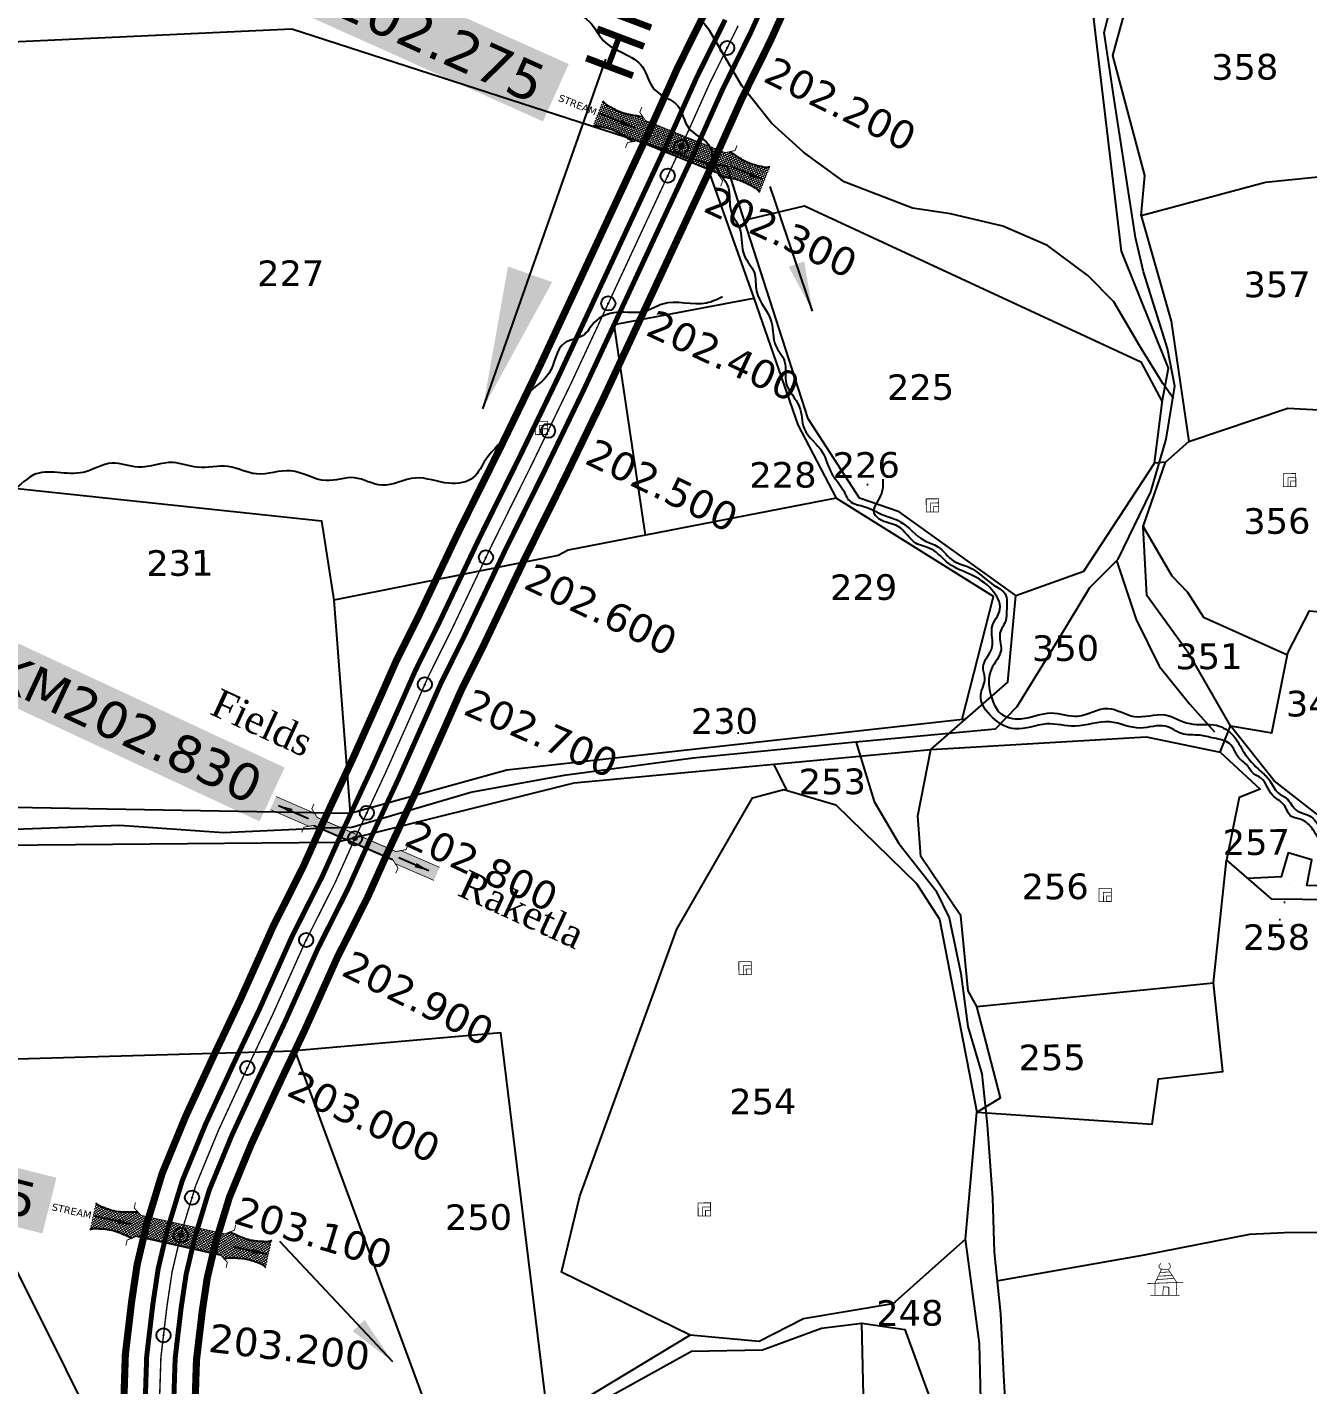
# Model space of a CAD drawing. Header units: inches. Extents: x 735322 to 750113, y 1636749 to 1642626.
# Drawn here: x 741674 to 742572, y 1639819 to 1640771 of the extents above; entities that cross this region are included whole.
import ezdxf
from ezdxf.enums import TextEntityAlignment as Align

# ---------------------------------------------------------------- set-up
doc = ezdxf.new("R2010")
doc.units = ezdxf.units.IN
doc.header["$MEASUREMENT"] = 0
doc.header["$PDMODE"] = 32
doc.header["$PDSIZE"] = 10
for name, pattern in [('ACAD_ISO02W100', [15, 12, -3]), ('DOT2', [0.125, 0, -0.125]), ('HIDDEN2', [0.1875, 0.125, -0.0625])]:
    doc.linetypes.add(name, pattern=pattern)
for name, color, linetype in [('CANAL1', 1, 'Continuous'), ('CART TRACK', 6, 'Continuous'), ('CSMark', 72, 'Continuous'), ('HILL', 247, 'Continuous'), ('PAGODA', 70, 'Continuous'), ('PLOT', 7, 'Continuous'), ('PLOT NO', 7, 'Continuous'), ('SQUARE TANKS', 230, 'Continuous'), ('STRUCTURE', 5, 'Continuous'), ('TANKS-STREAM', 4, 'Continuous'), ('VILLAGE STONES', 240, 'Continuous')]:
    doc.layers.add(name, color=color, linetype=linetype)
doc.styles.get("Standard").update_dxf_attribs({"font": 'verdana_0.ttf'})
doc.styles.add('style1', font='romantic_0.ttf')
doc.dimstyles.get("Standard").update_dxf_attribs({"dimtxt": 0.18, "dimasz": 35, "dimexe": 0.18, "dimexo": 0.0625, "dimgap": 0.09, "dimtad": 0, "dimtih": 1, "dimtoh": 1, "dimdec": 4, "dimzin": 0, "dimdsep": 46, "dimtxsty": 'Standard', "dimcen": 0.0935, "dimadec": 0, "dimazin": 0, "dimtfac": 1, "dimtdec": 4, "dimtofl": 0, "dimtmove": 0, "dimatfit": 3, "dimfxl": 0, "dimtolj": 1, "dimtzin": 0, "dimarcsym": 0})

# ---------------------------------------------------------------- blocks, each defined once
blk = doc.blocks.new('SLB')
at = {"layer": 'STRUCTURE'}
h = blk.add_hatch(dxfattribs=at)
h.set_pattern_fill('DOTS', color=6, scale=20, angle=320.37225, style=0)
h.set_pattern_definition([(320.372247934, (-159.4327, -72.9564), (1.2786241598, 0.5641323054), [0, -1.25])])
h.paths.add_polyline_path([(769699.52, 1706871.07), (769699.52, 1706861.07), (769729.11, 1706861.07), (769732.11, 1706863.07), (769792.11, 1706863.07), (769795.11, 1706861.07), (769824.69, 1706861.07), (769824.69, 1706871.07), (769795.11, 1706871.07), (769792.11, 1706869.07), (769732.11, 1706869.07), (769729.11, 1706871.07)])
at = {"layer": 'STRUCTURE', "color": 6, "linetype": 'ACAD_ISO02W100', "ltscale": 0.5, "const_width": 0.5}
for points in [[(769699.52, 1706871.07), (769729.11, 1706871.07)], [(769795.11, 1706871.07), (769824.69, 1706871.07)], [(769699.52, 1706861.07), (769729.11, 1706861.07)], [(769795.11, 1706861.07), (769824.69, 1706861.07)]]:
    blk.add_lwpolyline(points, dxfattribs=at)
at = {"layer": 'STRUCTURE', "color": 6, "const_width": 0.628}
for points in [[(769726.11, 1706877.07), (769726.11, 1706873.07), (769732.11, 1706869.07), (769792.11, 1706869.07), (769798.11, 1706873.07), (769798.11, 1706877.07)], [(769726.11, 1706855.07), (769726.11, 1706859.07), (769732.11, 1706863.07), (769792.11, 1706863.07), (769798.11, 1706859.07), (769798.11, 1706855.07)]]:
    blk.add_lwpolyline(points, dxfattribs=at)
at = {"layer": 'STRUCTURE', "color": 6}
blk.add_lwpolyline([(769732.11, 1706863.07), (769792.11, 1706863.07)], dxfattribs=at)
blk.add_lwpolyline([(769732.11, 1706863.07), (769792.11, 1706863.07)], dxfattribs=at)
at = {"layer": 'STRUCTURE', "color": 0}
blk.add_circle((769762.11, 1706866.07), 1.24, dxfattribs=at)
for points in [[(769703.75, 1706866.05), (769726.66, 1706866.05)], [(769818.63, 1706865.84), (769795.72, 1706865.84)]]:
    blk.add_leader(points, dimstyle='Standard', override={"dimasz": 10, "dimgap": 0.09, "dimtad": 0}, dxfattribs=at)
blk = doc.blocks.new('SP')
at = {"layer": 'STRUCTURE'}
h = blk.add_hatch(dxfattribs=at)
h.set_pattern_fill('DASH', color=256, scale=8, style=0)
edge = h.paths.add_edge_path()
edge.add_spline(control_points=[(769825.7, 1706742.15), (769825.25, 1706741.84), (769823.8, 1706740.85), (769820.91, 1706740.27), (769817.02, 1706739.72), (769811.41, 1706738.91), (769804, 1706739.73), (769798.39, 1706741), (769795.61, 1706741.63)], knot_values=[0, 0, 0, 0, 1.613557, 5.24513, 8.624976, 13.470124, 22.190216, 30.746377, 30.746377, 30.746377, 30.746377], degree=3, periodic=0)
edge.add_line((769795.61, 1706741.63), (769792.61, 1706739.63))
edge.add_line((769792.61, 1706739.63), (769732.61, 1706739.63))
edge.add_line((769732.61, 1706739.63), (769729.61, 1706741.63))
edge.add_spline(control_points=[(769729.61, 1706741.63), (769726.85, 1706740.92), (769721.28, 1706739.49), (769713.9, 1706738.46), (769708.26, 1706739.12), (769704.36, 1706739.55), (769701.45, 1706740.05), (769699.97, 1706741), (769699.52, 1706741.29)], knot_values=[0, 0, 0, 0, 8.556161, 17.276253, 22.121402, 25.501247, 29.13282, 30.746377, 30.746377, 30.746377, 30.746377], degree=3, periodic=0)
edge.add_line((769699.52, 1706741.29), (769699.52, 1706722.11))
edge.add_spline(control_points=[(769699.52, 1706722.11), (769699.97, 1706722.41), (769701.42, 1706723.41), (769704.31, 1706723.99), (769708.2, 1706724.53), (769713.82, 1706725.35), (769721.22, 1706724.53), (769726.83, 1706723.26), (769729.61, 1706722.63)], knot_values=[0, 0, 0, 0, 1.613557, 5.24513, 8.624976, 13.470124, 22.190216, 30.746377, 30.746377, 30.746377, 30.746377], degree=3, periodic=0)
edge.add_line((769729.61, 1706722.63), (769732.61, 1706724.63))
edge.add_line((769732.61, 1706724.63), (769792.61, 1706724.63))
edge.add_line((769792.61, 1706724.63), (769795.61, 1706722.63))
edge.add_spline(control_points=[(769795.61, 1706722.63), (769798.37, 1706723.34), (769803.94, 1706724.77), (769811.32, 1706725.8), (769816.96, 1706725.14), (769820.86, 1706724.71), (769823.77, 1706724.21), (769825.25, 1706723.26), (769825.7, 1706722.97)], knot_values=[0, 0, 0, 0, 8.556161, 17.276253, 22.121402, 25.501247, 29.13282, 30.746377, 30.746377, 30.746377, 30.746377], degree=3, periodic=0)
edge.add_line((769825.7, 1706722.97), (769825.7, 1706742.15))
h.paths.add_polyline_path([(769764.16, 1706732.13, -1), (769761.06, 1706732.13, -1)], flags=0)
h.paths.add_polyline_path([(769761.06, 1706732.13, 1), (769764.16, 1706732.13, 1)], flags=16)
at = {"layer": 'STRUCTURE', "const_width": 0.628}
for points in [[(769726.61, 1706747.63), (769726.61, 1706743.63), (769732.61, 1706739.63), (769792.61, 1706739.63), (769798.61, 1706743.63), (769798.61, 1706747.63)], [(769726.61, 1706716.63), (769726.61, 1706720.63), (769732.61, 1706724.63), (769792.61, 1706724.63), (769798.61, 1706720.63), (769798.61, 1706716.63)]]:
    blk.add_lwpolyline(points, dxfattribs=at)
at = {"layer": 'STRUCTURE', "color": 3}
blk.add_lwpolyline([(769732.61, 1706724.63), (769792.61, 1706724.63)], dxfattribs=at)
blk.add_lwpolyline([(769732.61, 1706724.63), (769792.61, 1706724.63)], dxfattribs=at)
at = {"layer": 'STRUCTURE', "color": 0}
blk.add_circle((769762.61, 1706732.13), 1.55, dxfattribs=at)
at = {"layer": 'STRUCTURE'}
for points in [[(769699.52, 1706741.29), (769700.91, 1706740.47), (769704.43, 1706739.58), (769707.78, 1706739.17), (769712.61, 1706738.76), (769721.28, 1706739.66), (769729.61, 1706741.63)], [(769825.7, 1706742.15), (769824.33, 1706741.29), (769820.84, 1706740.29), (769817.5, 1706739.79), (769812.68, 1706739.24), (769803.99, 1706739.9), (769795.61, 1706741.63)], [(769699.52, 1706722.11), (769700.89, 1706722.97), (769704.38, 1706723.96), (769707.72, 1706724.47), (769712.54, 1706725.01), (769721.23, 1706724.36), (769729.61, 1706722.63)], [(769825.7, 1706722.97), (769824.31, 1706723.78), (769820.79, 1706724.68), (769817.44, 1706725.09), (769812.61, 1706725.5), (769803.94, 1706724.6), (769795.61, 1706722.63)]]:
    blk.add_spline(points, degree=3, dxfattribs=at)
at = {"layer": 'STRUCTURE', "color": 0}
blk.add_text('STREAM', height=5, dxfattribs=at).set_placement((769684.29, 1706732.09), align=Align.MIDDLE_CENTER)
for points in [[(769727.44, 1706732.13), (769700.76, 1706732.13)], [(769824.37, 1706732.13), (769800.51, 1706732.13)]]:
    blk.add_leader(points, dimstyle='Standard', override={"dimasz": 10, "dimgap": 0.09, "dimtad": 0}, dxfattribs=at)

msp = doc.modelspace()

# ---------------------------------------------------------------- linework, layer by layer
at = {"color": 3}
for p in [(742164.69, 1640756.76), (742123, 1640667.09), (742081.26, 1640577.43), (742039.02, 1640488.01), (741995.46, 1640399.22), (741952.59, 1640310.1), (741911.89, 1640219.97), (741869.35, 1640130.71), (741828.05, 1640040.85), (741789.29, 1639949.95), (741769.27, 1639853.34)]:
    msp.add_point(p, dxfattribs=at)
at = {"layer": 'CANAL1', "color": 5, "const_width": 3.5}
for points in [[(741776.2, 1639799.5), (741777.42, 1639837.09), (741781.57, 1639872.2), (741785.16, 1639896.24), (741791.36, 1639922.42), (741801.34, 1639955.21), (741817.09, 1639993.42), (741835.46, 1640033.13), (741854.73, 1640073.84), (741877.65, 1640124.96), (741898.7, 1640166.75), (741913.26, 1640199.23), (741933.99, 1640243.69), (741954.11, 1640288.77), (741964.11, 1640311.44), (741980.2, 1640343.77), (742008.88, 1640404.15), (742036.71, 1640460.26), (742064.47, 1640517.66), (742089.93, 1640572.36), (742115.11, 1640626.51), (742140.42, 1640680.78), (742161.49, 1640727.74), (742181.4, 1640768), (742198.19, 1640805.21)], [(742163.32, 1640776.55), (742143.4, 1640736.28), (742122.23, 1640689.11), (742096.98, 1640634.96), (742071.8, 1640580.8), (742046.4, 1640526.23), (742018.75, 1640469.06), (741990.89, 1640412.89), (741962.21, 1640352.52), (741946, 1640319.94), (741935.83, 1640296.88), (741915.79, 1640251.99), (741895.07, 1640207.55), (741880.63, 1640175.34), (741859.58, 1640133.56), (741836.57, 1640082.21), (741817.34, 1640041.61), (741798.76, 1640001.43), (741782.49, 1639961.95), (741772.04, 1639927.64), (741765.51, 1639900.03), (741761.75, 1639874.85), (741757.46, 1639838.59), (741756.19, 1639799.41)]]:
    msp.add_lwpolyline(points, dxfattribs=at)
at = {"layer": 'CANAL1', "color": 1, "const_width": 5}
for points in [[(742211.87, 1640799.05), (742194.97, 1640761.59), (742175.06, 1640721.35), (742154.06, 1640674.54), (742128.71, 1640620.18), (742103.54, 1640566.04), (742078.02, 1640511.23), (742050.18, 1640453.66), (742022.37, 1640397.6), (741993.69, 1640337.21), (741977.69, 1640305.07), (741967.82, 1640282.68), (741947.63, 1640237.46), (741926.9, 1640192.99), (741912.25, 1640160.3), (741891.2, 1640118.52), (741868.36, 1640067.56), (741849.04, 1640026.77), (741830.83, 1639987.41), (741815.49, 1639950.16), (741805.85, 1639918.5), (741799.91, 1639893.4), (741796.44, 1639870.21), (741792.39, 1639835.96), (741791.21, 1639799.57)], [(742149.76, 1640782.96), (742129.83, 1640742.67), (742108.59, 1640695.35), (742083.38, 1640641.29), (742058.2, 1640587.12), (742032.85, 1640532.66), (742005.28, 1640475.66), (741977.39, 1640419.44), (741948.72, 1640359.08), (741932.41, 1640326.31), (741922.11, 1640302.96), (741902.14, 1640258.21), (741881.43, 1640213.78), (741867.09, 1640181.79), (741846.04, 1640140), (741822.94, 1640088.49), (741803.76, 1640047.97), (741785.01, 1640007.44), (741768.35, 1639967), (741757.56, 1639931.55), (741750.76, 1639902.87), (741746.88, 1639876.84), (741742.49, 1639839.71), (741741.18, 1639799.34)]]:
    msp.add_lwpolyline(points, dxfattribs=at)
at = {"layer": 'CANAL1', "color": 1, "linetype": 'HIDDEN2', "ltscale": 100, "const_width": 1}
msp.add_lwpolyline([(742172.36, 1640772.27), (742152.45, 1640732.01), (742131.33, 1640684.95), (742106.05, 1640630.73), (742080.87, 1640576.58), (742055.43, 1640521.94), (742027.73, 1640464.66), (741999.88, 1640408.52), (741971.21, 1640348.15), (741955.05, 1640315.69), (741944.97, 1640292.82), (741924.89, 1640247.84), (741904.16, 1640203.39), (741889.67, 1640171.04), (741868.62, 1640129.26), (741845.65, 1640078.03), (741826.4, 1640037.37), (741807.92, 1639997.43), (741791.92, 1639958.58), (741781.7, 1639925.03), (741775.33, 1639898.13), (741771.66, 1639873.53), (741767.44, 1639837.84), (741766.2, 1639799.46)], dxfattribs=at)
at = {"layer": 'CART TRACK'}
for points in [[(741634.04, 1640207.28), (741738.67, 1640211.3), (741811.44, 1640206.2), (741882.55, 1640209.42), (741901.39, 1640209.95), (741984.74, 1640234.45), (742050.29, 1640246.43), (742140.93, 1640258.49), (742249.69, 1640269.38), (742352.94, 1640278.92), (742368.2, 1640294.53), (742397.35, 1640342.07), (742419.07, 1640378.07), (742438.94, 1640398.03), (742461.92, 1640445.2), (742472.72, 1640482.16), (742478.67, 1640519.4), (742473.49, 1640545.78), (742456.78, 1640599.53), (742451.16, 1640623.73), (742436.2, 1640720.73), (742429.16, 1640767.66), (742441.83, 1640817.63)], [(742477.66, 1640510.8), (742470.37, 1640521.34), (742454.16, 1640547.37), (742436.03, 1640578.57), (742417.76, 1640596.98), (742389.48, 1640618.07), (742358.14, 1640631.56), (742321.45, 1640640.22), (742294.68, 1640644.37), (742246.83, 1640662.78), (742218.24, 1640683.57), (742195.85, 1640703.89), (742174.99, 1640730.15), (742152.31, 1640769), (742126.53, 1640801.23)], [(742438.14, 1640396.36), (742451.56, 1640355.58), (742467.73, 1640322.93), (742488.95, 1640296.4), (742506.63, 1640276.8)], [(742254.93, 1640270.08), (742267.77, 1640228.02), (742285.1, 1640198.35), (742311.03, 1640165.57), (742320.48, 1640146.2), (742328.51, 1640107.28), (742333.5, 1640069.97), (742343.27, 1640036.84), (742346.99, 1640001.04), (742350.79, 1639949.72), (742352, 1639911.64), (742356.51, 1639868.38), (742358.5, 1639825.26), (742359.62, 1639804.66)], [(742722.38, 1639928.75), (742595, 1639925.56), (742555.74, 1639925.19), (742531.17, 1639924.03), (742457.26, 1639909.57), (742353.6, 1639891.42)]]:
    msp.add_lwpolyline(points, dxfattribs=at)
at = {"layer": 'PAGODA', "color": 3, "const_width": 0.504}
for points in [[(742480.1, 1639881.33), (742479.64, 1639891.08), (742474.27, 1639899.28), (742469.5, 1639899.82), (742464.78, 1639890.04), (742464.79, 1639881.31)], [(742469.22, 1639899.24), (742467.75, 1639900.94), (742467.48, 1639901.92), (742468.12, 1639902.77), (742468.99, 1639903.96)], [(742459.13, 1639889.6), (742484.57, 1639890.54)], [(742465.89, 1639892.34), (742478.17, 1639893.33)], [(742467.14, 1639894.93), (742476.95, 1639895.18)], [(742468.37, 1639897.47), (742475.27, 1639897.75)], [(742461.43, 1639881.3), (742482.03, 1639881.33)], [(742470.24, 1639881.31), (742470.69, 1639887.4), (742474.49, 1639887.02), (742474.5, 1639881.32)]]:
    msp.add_lwpolyline(points, dxfattribs=at)
at = {"layer": 'PAGODA', "color": 3}
msp.add_lwpolyline([(742474.27, 1639899.28, 0.504, 0.403, 0), (742475.27, 1639900.68, 0.504, 0.504, 0), (742475.64, 1639901.32, 0.504, 0.504, 0), (742475.47, 1639902.13, 0.504, 0.504, 0), (742475.4, 1639902.54, 0.504, 0.504, 0), (742474.89, 1639903.65, 0.504, 0.504, 0), (742474.38, 1639904.09, 0.504, 0.504, 0)], format="xyseb", dxfattribs=at)
at = {"layer": 'PLOT'}
for points in [[(742472.26, 1640465.98), (742464.53, 1640465.31), (742470.03, 1640509.45), (742474.24, 1640531.96), (742441.39, 1640614.02), (742421.97, 1640777.26), (742451.51, 1640889.67), (742452.01, 1641118.66), (742464.94, 1641109.05), (742463.98, 1641006.31), (742469.56, 1640876.66), (742610.24, 1640887.94), (742763, 1640907), (742842.47, 1640907.39)], [(742455.14, 1640639.03), (742457.73, 1640667.31), (742435.19, 1640751.53), (742469.56, 1640876.66)], [(742149.82, 1640675.87), (741859.26, 1640770.02), (741617.27, 1640758.67), (741622.65, 1640452.28), (741880.03, 1640424.98), (741888.66, 1640369.09)], [(742665.35, 1640520.56), (742698.87, 1640684.76), (742627.66, 1640671.01), (742542.31, 1640662.41), (742455.14, 1640639.03), (742476.19, 1640564.93), (742488.63, 1640480.59)], [(742367.07, 1640372.48), (742285.37, 1640431.18), (742257.52, 1640440.67), (742221.47, 1640496.35), (742176.69, 1640635.8), (742164.56, 1640673.55), (742149.82, 1640675.87), (742183.48, 1640581.2)], [(742176.69, 1640635.8), (742218.85, 1640645.87), (742454.8, 1640536.51), (742469.9, 1640508.4)], [(742107.49, 1640414.76), (742085.49, 1640562.72), (742183.48, 1640581.2), (742214.27, 1640492.34), (742241.02, 1640440.77)], [(742456.47, 1640420.95), (742472.26, 1640465.98), (742488.63, 1640480.59), (742557.93, 1640503.98), (742649.68, 1640499.14), (742662.9, 1640443.61), (742657.6, 1640416.39), (742646.32, 1640386.3), (742636.91, 1640374.51)], [(741235.62, 1640186.01), (741559.11, 1640225.87), (741498.04, 1640195.86), (741890.61, 1640199.42), (742057.23, 1640240.98), (742307.44, 1640264.35), (742361.57, 1640311.64), (742367.07, 1640372.48), (742414.86, 1640389.64), (742464.53, 1640465.31)], [(742329.61, 1640285.66), (742351.51, 1640371.83), (742241.02, 1640440.77), (742053.16, 1640404.18), (742046.21, 1640400.58), (741888.66, 1640369.09), (741900.23, 1640219.7)], [(742510.58, 1640262.59), (742517.83, 1640280.97), (742489.06, 1640331.07), (742459.09, 1640372.43), (742456.47, 1640420.95), (742476.58, 1640386.31), (742487.7, 1640374.88), (742498.9, 1640357.17), (742557.66, 1640330.91)], [(742589.78, 1640210.25), (742548.37, 1640242.48), (742517.83, 1640280.97), (742546.66, 1640276.2), (742557.94, 1640332.32), (742573.08, 1640361.73), (742619.18, 1640357.18), (742636.91, 1640374.51), (742644.06, 1640289.27)], [(741559.11, 1640225.87), (741900.23, 1640219.7), (742010.1, 1640250.16), (742332.15, 1640285.94)], [(742339.84, 1640083.98), (742333.75, 1640095.11), (742328.54, 1640147.63), (742300.61, 1640189.29), (742298.41, 1640217.95), (742307.44, 1640264.35), (742458.67, 1640273.4), (742510.58, 1640262.59), (742538.59, 1640236.61), (742523.8, 1640230.65), (742514.98, 1640186.75)], [(742197.23, 1640254.42), (742206.52, 1640235.45)], [(742138.64, 1639853.39), (742048.55, 1639897.64), (742061.29, 1639950.97), (742129.31, 1640138.26), (742182.5, 1640230.52), (742204.5, 1640236.4), (742240.95, 1640225.48), (742297.6, 1640170.36), (742313.67, 1640145.31), (742339.92, 1640009.98)], [(742264.99, 1639601.93), (742311.6, 1639738.23), (742315.8, 1639784.78), (742343.1, 1639788.14), (742341.78, 1639847.57), (742331.96, 1639920.71), (742339.92, 1640009.98), (742462.84, 1640001.59), (742467.24, 1640033.27), (742512.46, 1640038.49), (742505.94, 1640100.66), (742514.98, 1640186.75), (742546.36, 1640159.67), (742590.6, 1640159.24), (742591.16, 1640168.49), (742571.26, 1640168.96), (742574.85, 1640187.07), (742558.31, 1640191.85), (742553.19, 1640174.98), (742529.77, 1640173.99)], [(742339.92, 1640009.98), (742356.43, 1640019.91), (742339.84, 1640083.98), (742505.94, 1640100.66)], [(742039.58, 1639790.02), (742005.94, 1640065.64), (741861.36, 1640053.04), (741972.83, 1639750.75)], [(741804.5, 1639621.6), (741649.16, 1639932.86), (741625.6, 1640046.25), (741861.36, 1640053.04)], [(742331.96, 1639920.71), (742282.46, 1639876.88), (742280.83, 1639875.44), (742218.24, 1639864.89), (742187.04, 1639848.97), (742138.64, 1639853.39), (742062.44, 1639807.38), (742056.75, 1639800.36), (742039.58, 1639790.02), (741972.83, 1639750.75), (741804.5, 1639621.6), (741866.95, 1639633.03), (741948.39, 1639719.49), (742061.47, 1639794.49), (742067.25, 1639803.15), (742081.34, 1639809.99)], [(742180.89, 1639640.05), (742068.69, 1639623.45), (742081.34, 1639809.99), (742139.71, 1639842.26), (742189.47, 1639843.14), (742230.74, 1639858.39), (742259.22, 1639861.94)], [(742180.89, 1639640.05), (742262.19, 1639729.67), (742259.22, 1639861.94), (742289.39, 1639857.27), (742315.8, 1639784.78)]]:
    msp.add_lwpolyline(points, dxfattribs=at)
at = {"layer": 'PLOT NO', "linetype": 'DOT2', "ltscale": 100}
for points in [[(742263.27, 1640462.95), (742263.12, 1640430.26)], [(742162.64, 1640284.06), (742190.95, 1640260.96)], [(742549, 1640133.02), (742559.26, 1640170)]]:
    msp.add_lwpolyline(points, dxfattribs=at)
at = {"layer": 'SQUARE TANKS', "const_width": 0.504}
for points in [[(742029.96, 1640494.67), (742038.65, 1640494.72), (742038.7, 1640485.48), (742030.01, 1640485.44)], [(742033.11, 1640491.84), (742038.66, 1640491.87), (742038.7, 1640485.48), (742033.14, 1640485.46)], [(742035.13, 1640489.42), (742038.68, 1640489.44), (742038.7, 1640485.48), (742035.15, 1640485.47)], [(742554.87, 1640458.05), (742563.56, 1640458.09), (742563.61, 1640448.86), (742554.92, 1640448.82)], [(742558.01, 1640455.22), (742563.57, 1640455.25), (742563.61, 1640448.86), (742558.05, 1640448.83)], [(742560.04, 1640452.8), (742563.59, 1640452.82), (742563.61, 1640448.86), (742560.06, 1640448.84)], [(742304.27, 1640440.3), (742312.95, 1640440.34), (742313, 1640431.11), (742304.31, 1640431.07)], [(742307.41, 1640437.47), (742312.97, 1640437.5), (742313, 1640431.11), (742307.44, 1640431.08)], [(742309.44, 1640435.05), (742312.98, 1640435.07), (742313, 1640431.11), (742309.46, 1640431.09)], [(742425.5, 1640166.93), (742434.19, 1640166.98), (742434.23, 1640157.74), (742425.55, 1640157.7)], [(742428.64, 1640164.1), (742434.2, 1640164.13), (742434.23, 1640157.74), (742428.67, 1640157.71)], [(742430.67, 1640161.68), (742434.21, 1640161.7), (742434.23, 1640157.74), (742430.69, 1640157.72)], [(742172.84, 1640115.56), (742181.52, 1640115.6), (742181.57, 1640106.37), (742172.89, 1640106.33)], [(742175.98, 1640112.73), (742181.54, 1640112.76), (742181.57, 1640106.37), (742176.01, 1640106.34)], [(742178.01, 1640110.31), (742181.55, 1640110.33), (742181.57, 1640106.37), (742178.03, 1640106.35)], [(742144.29, 1639946.24), (742152.97, 1639946.28), (742153.02, 1639937.05), (742144.34, 1639937)], [(742147.43, 1639943.41), (742152.99, 1639943.44), (742153.02, 1639937.05), (742147.46, 1639937.02)], [(742149.46, 1639940.99), (742153, 1639941.01), (742153.02, 1639937.05), (742149.48, 1639937.03)]]:
    msp.add_lwpolyline(points, close=True, dxfattribs=at)
at = {"layer": 'STRUCTURE', "color": 0}
for p in [(742132.47, 1640687.48), (741903.54, 1640202), (741781.37, 1639923.62)]:
    msp.add_point(p, dxfattribs=at)
at = {"layer": 'TANKS-STREAM'}
for points in [[(743292.81, 1640490.1), (743304.25, 1640494.93), (743310.08, 1640500.28), (743321.26, 1640502.45), (743332.98, 1640506.52), (743350.92, 1640498.74), (743360.55, 1640492.35), (743370.73, 1640490.98), (743396.85, 1640479.66), (743410.33, 1640477.73), (743423.24, 1640474.08), (743441.48, 1640474.71), (743459.1, 1640474.51), (743473.84, 1640476.88), (743499.98, 1640475.29), (743523.15, 1640481.84), (743539.76, 1640482.79), (743553.75, 1640492.87), (743572.47, 1640500.55), (743590.47, 1640518.74), (743610.47, 1640527.14), (743627.79, 1640543.6), (743647.79, 1640553.57), (743665.64, 1640563.96), (743680.23, 1640566.75), (743698.95, 1640561.67), (743709.35, 1640558.89), (743732.76, 1640563.9), (743748.81, 1640562.41), (743770.4, 1640569.82), (743788.02, 1640569.34), (743813.42, 1640572.06), (743823.59, 1640572.11), (743838.61, 1640576.48), (743850.2, 1640578.54), (743857.48, 1640582.15), (743859.86, 1640592.61), (743874.28, 1640608.35), (743881.34, 1640627.42), (743894.47, 1640642.16), (743907.96, 1640663.4), (743925.66, 1640675.22), (743944.07, 1640694.16), (743963.8, 1640702.84), (743974.2, 1640712.05), (743995.29, 1640721.96), (743996.15, 1640737.41), (744003.64, 1640756.48), (744000.99, 1640775.25), (744001.52, 1640810.24), (744003.14, 1640829.42), (744003.78, 1640844.38), (744007.15, 1640857.28), (744003.66, 1640867.56), (744005.61, 1640880.53), (744010.27, 1640892.29), (744009.2, 1640905.02), (744014.31, 1640916.86), (744018.25, 1640929.33), (744023.38, 1640935.79), (744033.33, 1640950.72), (744047.2, 1640955.23), (744054.5, 1640955.41), (744058.64, 1640958.57), (744068.21, 1640963.06), (744063.6, 1640972.12), (744052.13, 1640973.78), (744048.41, 1640973.04), (744016.57, 1640980.61), (743996.4, 1640976.21), (743978.19, 1640979.55), (743952.13, 1640977.85), (743936, 1640981.05), (743916.81, 1640979.52), (743898.32, 1640982.57), (743876.72, 1640977.17), (743851.34, 1640982.04), (743837.25, 1640980.26), (743828.22, 1640982.22), (743818.78, 1640979.02), (743782.03, 1640969.1), (743764.51, 1640967.57), (743752.94, 1640960.93), (743727.32, 1640958.65), (743702.81, 1640950.35), (743676.04, 1640947.49), (743660.61, 1640939.4), (743628.64, 1640935.93), (743612.05, 1640926.97), (743596.58, 1640930.19), (743582.21, 1640939.84), (743569.56, 1640941.95), (743547.3, 1640953.86), (743528.22, 1640959.77), (743513.3, 1640964.99), (743497.85, 1640976.97), (743482.23, 1640978.89), (743457.41, 1640986.77), (743438.89, 1640984.55), (743421.99, 1640985.6), (743404.52, 1640984.23), (743383.85, 1640992.71), (743362.01, 1640991.32), (743338.92, 1640998.07), (743321.57, 1641000.84), (743304.75, 1641013.49), (743282.01, 1641027.15), (743273.48, 1641043.28), (743258.22, 1641052.98), (743237, 1641082.28), (743215.85, 1641102.05), (743206.72, 1641115.25), (743190.19, 1641126.61), (743178.23, 1641141.14), (743172.85, 1641155.93), (743176.49, 1641173.55), (743173.85, 1641184.69), (743178.65, 1641201.1), (743183.61, 1641210.86), (743181.52, 1641227.58), (743183.53, 1641253.87), (743175.85, 1641271.86), (743174.6, 1641290.1), (743169.25, 1641298.52), (743161.51, 1641301.2), (743153.28, 1641314.03), (743141.03, 1641327.99), (743122.17, 1641336.41), (743104.62, 1641350.05), (743083.55, 1641353.52), (743069.34, 1641359.74), (743043.86, 1641357.32), (743021.27, 1641364.26), (743007.67, 1641362.62), (742992.19, 1641363.26), (742970.58, 1641359.86), (742939.71, 1641365.43), (742919.24, 1641362.46), (742898.45, 1641366.65), (742879.38, 1641359.97), (742858.47, 1641359.43), (742834.15, 1641353.73), (742809.71, 1641357.59), (742793.84, 1641353.5), (742766.04, 1641356.22), (742741.61, 1641343.79), (742714.08, 1641336.02), (742694.95, 1641323.48), (742671.5, 1641315.49), (742657.33, 1641307.05), (742636.03, 1641299.79), (742619.72, 1641295.27), (742604.45, 1641284.18), (742574.67, 1641276.91), (742552.53, 1641267.98), (742506.3, 1641259.31), (742480.76, 1641261.3), (742468.04, 1641258.97), (742437.89, 1641261.59), (742428.32, 1641260.28), (742413.25, 1641261.45), (742396.24, 1641259.47), (742371.38, 1641263.63), (742351.33, 1641264.91), (742327.88, 1641275.77), (742309.2, 1641279.58), (742289.09, 1641290.56), (742266.84, 1641292.12), (742237.64, 1641307.34), (742217.45, 1641310.13), (742196, 1641314.56), (742167.98, 1641307.64), (742148.07, 1641307.03), (742124.78, 1641300.24), (742109.45, 1641301.54), (742093.2, 1641298.94), (742062.93, 1641301.81), (742044.09, 1641311.53), (742031.12, 1641321.82), (742015.59, 1641327.54), (741999.98, 1641342.52), (741978, 1641350.21), (741960.8, 1641361.58), (741947.66, 1641366.68), (741937.09, 1641374.24), (741929.61, 1641381.76), (741913.68, 1641389.74), (741900.07, 1641410.24), (741887.08, 1641417.95), (741876.1, 1641436.85), (741860.39, 1641449.18), (741848.95, 1641469.14), (741832.13, 1641482.25), (741818.36, 1641502.31), (741801.98, 1641515.08), (741796, 1641530.31), (741778.9, 1641552.17), (741774.02, 1641570.05), (741761.15, 1641590.05), (741757.94, 1641607.63), (741747.33, 1641621.65), (741745.79, 1641631.89)], [(742161.33, 1640581.99), (742150.27, 1640577.66), (742119.35, 1640577.01), (742106.92, 1640571.8), (742087.04, 1640571.08), (742071.42, 1640564.01), (742063.69, 1640555.03), (742050.68, 1640549.82), (742039.6, 1640528.24), (742024.59, 1640514.04), (742012.17, 1640487.89), (741995.26, 1640467.83), (741986.77, 1640455.45), (741969.58, 1640451.2), (741945.86, 1640454.92), (741922.56, 1640449.81), (741903.21, 1640455.09), (741883.26, 1640453.07), (741858.46, 1640459.94), (741834.54, 1640457.79), (741814.69, 1640462.93), (741792.94, 1640462.49), (741776.11, 1640465.76), (741751.48, 1640462.61), (741733.18, 1640465.4), (741712.94, 1640458.85), (741677.99, 1640457.06), (741660.28, 1640444.79), (741641.6, 1640443.35), (741623.5, 1640439.83), (741600.12, 1640449.99), (741577.67, 1640454.26), (741557.95, 1640467.43), (741533.71, 1640475.16), (741518.35, 1640490.23), (741495.79, 1640498.85), (741482.64, 1640511.25), (741461.83, 1640517.86), (741441.95, 1640534.85), (741420.88, 1640541.66), (741405.13, 1640553.15), (741387.05, 1640560.54), (741373.7, 1640568.4), (741355.29, 1640575.18), (741336.85, 1640591.5), (741313.09, 1640602.36), (741296.28, 1640617.58), (741282.15, 1640629.5), (741278.51, 1640644.29), (741280.84, 1640660.6), (741276.67, 1640675.42), (741280.6, 1640695.58), (741279.58, 1640712.7), (741282.77, 1640733.32), (741282.66, 1640754.26)], [(743122.34, 1640292.01), (743113.17, 1640281.89), (743102.12, 1640262.26), (743086.44, 1640250.33), (743076.07, 1640239.98), (743061.92, 1640230.86), (743044.08, 1640228.4), (743023.58, 1640219.55), (742998.84, 1640218.41), (742990.69, 1640215.87), (742971.21, 1640216.88), (742954.49, 1640213.96), (742941.45, 1640214.42), (742934.19, 1640217.15), (742924.61, 1640215.65), (742914.65, 1640219.42), (742901.56, 1640224.7), (742895.25, 1640232.59), (742885.98, 1640240.9), (742882.12, 1640248.64), (742873.75, 1640258.83), (742869.42, 1640268.84), (742860.17, 1640274.19), (742854.3, 1640275.08), (742841.92, 1640283.07), (742833.88, 1640283.69), (742827.41, 1640286.94), (742814.56, 1640287.4), (742805.93, 1640287.43), (742787.13, 1640287.66), (742777.78, 1640285.71), (742764.41, 1640286.36), (742749.35, 1640285.76), (742724.7, 1640288.92), (742711.55, 1640291.77), (742701.21, 1640290.13), (742686.19, 1640291.7), (742678.35, 1640291.4), (742666.67, 1640286.85), (742648.9, 1640283.66), (742644.46, 1640276.47), (742637.5, 1640269.24), (742635.96, 1640261.4), (742627.98, 1640247.05), (742620.58, 1640228.82), (742612.33, 1640212.44), (742608.43, 1640208.74), (742607.61, 1640202.6), (742601.63, 1640196.51), (742597.37, 1640190.61), (742589.75, 1640192.4), (742580.64, 1640200.54), (742574.07, 1640210.11), (742567.35, 1640215.28), (742560.59, 1640217.36), (742555.22, 1640225.6), (742547.12, 1640232.42), (742539.2, 1640244.29), (742533.79, 1640247.64), (742529, 1640253.77), (742524.52, 1640257.58), (742517.05, 1640268.56), (742506.2, 1640272.36), (742496.04, 1640274.37), (742483.47, 1640275.66), (742472.03, 1640280.76), (742454.58, 1640279.42), (742433.08, 1640283.71), (742408.8, 1640280.81), (742388.55, 1640282.32), (742366.82, 1640278.84), (742350.86, 1640286.86), (742342.55, 1640302.74), (742345.41, 1640314.69), (742344.2, 1640322.09), (742350.64, 1640336.43), (742350.44, 1640349.84), (742356.04, 1640362.97), (742350.25, 1640376.57), (742335.73, 1640387.04), (742320.18, 1640394.88), (742307.95, 1640404.98), (742297.01, 1640409.23), (742284.74, 1640420.9), (742273.08, 1640425.09), (742267.88, 1640430.24), (742272.58, 1640442.7), (742274.22, 1640454.13)]]:
    msp.add_spline(points, degree=3, dxfattribs=at)
at = {"layer": 'TANKS-STREAM', "end_tangent": (-0.999987, -0.005112)}
msp.add_spline([(741680.84, 1641027.28), (741710.47, 1640994.78), (741731.09, 1640986.83), (741744.49, 1640970.37), (741768.75, 1640961.63), (741781.73, 1640948.79), (741803.55, 1640942.46), (741823.02, 1640922), (741841.74, 1640919.6), (741862.74, 1640904.17), (741880.58, 1640899.18), (741894.24, 1640880.61), (741914.63, 1640874.79), (741934.21, 1640859.36), (741948.93, 1640857.17), (741961.71, 1640844.81), (741986.44, 1640836.91), (742008.04, 1640814.43), (742025.04, 1640807.46), (742044.64, 1640788.64), (742068.13, 1640775.11), (742077.78, 1640761.99), (742105.25, 1640743.37), (742113.94, 1640727.3), (742130.03, 1640716.11), (742137.74, 1640700.48), (742151.32, 1640689.18), (742156.34, 1640674.02), (742165.3, 1640659.08), (742167.39, 1640642.07), (742173.69, 1640629.04), (742176.55, 1640611.2), (742183.53, 1640599.34), (742185.35, 1640585.98), (742195.8, 1640564.1), (742198.47, 1640548.14), (742204.95, 1640536.72), (742206.11, 1640521.25), (742215.28, 1640505.18), (742218.69, 1640489.72), (742231.53, 1640472.93), (742238.12, 1640457.85), (742245.84, 1640446.9), (742250.63, 1640438.86), (742261.23, 1640434.75), (742273.84, 1640429.18), (742286.06, 1640424.27), (742303.08, 1640410.99), (742312.34, 1640406.75), (742323.59, 1640396.68), (742334.75, 1640392.16), (742351.28, 1640380.01), (742359.59, 1640373.66), (742360.73, 1640361.55), (742360.08, 1640355.03), (742356.05, 1640346.1), (742356.79, 1640334.38), (742350.03, 1640320.97), (742350.52, 1640299.72), (742356.25, 1640289.94), (742370.64, 1640286), (742392.04, 1640290.1), (742410.53, 1640287.83), (742431.68, 1640293.27), (742450.29, 1640287.64), (742471.65, 1640288.69), (742489.18, 1640282.56), (742508.04, 1640281.37), (742519.85, 1640273.96), (742527.16, 1640262.56), (742538.84, 1640249.27), (742545.04, 1640242.9), (742551.17, 1640233.92), (742556.96, 1640230.11), (742563.62, 1640222.06), (742574.36, 1640217.1), (742581.71, 1640208.02), (742590.25, 1640200.44), (742595.34, 1640197.33), (742602.47, 1640203.48), (742606.71, 1640211.61), (742610.88, 1640215.21), (742622.06, 1640236.61), (742627.83, 1640254.4), (742632.05, 1640264.8), (742635.95, 1640274.2), (742641.25, 1640279.47), (742644.72, 1640285.5), (742655.97, 1640287.83), (742680.9, 1640296.15), (742694.16, 1640295.02), (742700, 1640293.4), (742707.67, 1640295.29), (742718.81, 1640292.96), (742734.57, 1640290.81), (742756.59, 1640289.77), (742771.14, 1640290.27), (742780.43, 1640289.59), (742787.06, 1640291.86), (742796.76, 1640290.59), (742810.58, 1640292.05), (742824.95, 1640291.16), (742830.2, 1640291.48), (742838.15, 1640288.5), (742842.31, 1640288.82), (742853.58, 1640280.8), (742861.8, 1640278.97), (742874.49, 1640268.03), (742880.17, 1640256.75), (742886.42, 1640250.57), (742889.79, 1640240.4), (742897.25, 1640234.92), (742904.17, 1640227.78), (742913.78, 1640224.94), (742925.35, 1640220.94), (742934.34, 1640221.65), (742947.66, 1640217.91), (742958.88, 1640220.38), (742970.51, 1640223.93), (742988.78, 1640222.27), (743010.06, 1640227.27), (743024.84, 1640226.14), (743043.57, 1640235.79), (743059.85, 1640239.73), (743072.28, 1640248.02), (743079.9, 1640256.26), (743094.34, 1640268.12), (743099.25, 1640278.13), (743102.93, 1640290.02), (743106.95, 1640295.44)], degree=3, dxfattribs=at)

# ---------------------------------------------------------------- block references
at = {"layer": 'STRUCTURE', "color": 0}
for name, p, rotation in [('SP', (-610492.9, 346132.09), 338.0194424266766), ('SLB', (-642842.44, 379882.96), 336.5811377090562), ('SP', (-378763.04, 139973.87), 347.5143713881304)]:
    msp.add_blockref(name, p, dxfattribs=dict(at, rotation=rotation))

# ---------------------------------------------------------------- texts
at = {"layer": 'CSMark', "color": 1}
for s, rotation, p in [('202.200', 333.68195, (742193.41, 1640742.66)), ('202.300', 335, (742151.07, 1640651.57)), ('202.400', 335.06257, (742110.69, 1640564.82)), ('202.500', 334.19041, (742068.08, 1640474.58)), ('202.600', 334.59437, (742025.12, 1640387.08)), ('202.700', 336.19628, (741982.57, 1640298.78)), ('202.800', 335.00202, (741941.1, 1640206.87)), ('202.900', 333.26189, (741897.46, 1640115.39)), ('203.000', 334.6643, (741858.84, 1640031.1)), ('203.100', 343.06889, (741820.27, 1639941.84)), ('203.200', 353.25328, (741801.31, 1639851.74))]:
    msp.add_text(s, height=20, rotation=rotation, dxfattribs=at).set_placement(p, align=Align.MIDDLE_LEFT)
at = {"layer": 'PLOT NO', "linetype": 'DOT2', "ltscale": 100}
for s, p in [('358', (742527.72, 1640743.49)), ('227', (741858.51, 1640598.66)), ('357', (742550.43, 1640590.89)), ('225', (742300.31, 1640518.75)), ('226', (742262.27, 1640464.09)), ('228', (742203.83, 1640457.16)), ('356', (742550.27, 1640424.82)), ('231', (741780.73, 1640395.33)), ('229', (742260.43, 1640378.34)), ('350', (742402.04, 1640335.61)), ('351', (742502.62, 1640329.82)), ('349', (742580.15, 1640296.7)), ('230', (742162.74, 1640284.44)), ('253', (742238.43, 1640241.99)), ('257', (742535.91, 1640199.43)), ('256', (742394.75, 1640168.34)), ('258', (742550.02, 1640132.79)), ('255', (742392.65, 1640048.39)), ('254', (742189.68, 1640017.42)), ('250', (741990.25, 1639936.27)), ('248', (742292.81, 1639869.01))]:
    msp.add_text(s, height=18, rotation=0.29292, dxfattribs=at).set_placement(p, align=Align.MIDDLE_CENTER)
at = {"layer": 'STRUCTURE', "color": 0, "style": 'style1'}
for s, p in [('Fields', (741872.09, 1640267.88)), ('Raketla', (742062.54, 1640132.99))]:
    msp.add_text(s, height=20, rotation=335.32707, dxfattribs=at).set_placement(p, align=Align.MIDDLE_RIGHT)
at = {"layer": 'STRUCTURE', "color": 5, "attachment_point": 1, "bg_fill": 1, "box_fill_scale": 1.3, "bg_fill_color": 7, "bg_fill_true_color": 16777215, "bg_fill_transparency": 4390977}
for s, insert, char_height, width, rotation in [('SP@KM202.275', (741768.09, 1640864.44), 27.5628, 300.893, 335.83227), ('SLB@KM202.830', (741565.54, 1640377.72), 26.0199, 307.0996, 335.00202), ('SP@KM203.125', (741417.87, 1640025.68), 25.2305, 275.4326, 345.86638)]:
    msp.add_mtext(s, dxfattribs=dict(at, insert=insert, char_height=char_height, width=width, rotation=rotation))
at = {"layer": 'VILLAGE STONES'}
msp.add_text('HNSS MAIN CANAL', height=35, rotation=69.29068, dxfattribs=at).set_placement((742096.05, 1640730.64))

# ---------------------------------------------------------------- leaders
at = {"layer": 'HILL', "color": 5}
for points in [[(742224.54, 1640571.92), (742194.87, 1640659.54)], [(741930.06, 1639834.63), (741850.81, 1639919.2)]]:
    msp.add_leader(points, dimstyle='Standard', override={"dimgap": 0.09, "dimtad": 0}, dxfattribs=at)
at = {"layer": 'VILLAGE STONES'}
msp.add_leader([(741993.25, 1640503.58), (742079.48, 1640748.75)], dimstyle='Standard', override={"dimasz": 100, "dimgap": 0.09, "dimtad": 0, "dimtfill": 2, "dimtfillclr": 5}, dxfattribs=at)

doc.saveas('drawing.dxf')
